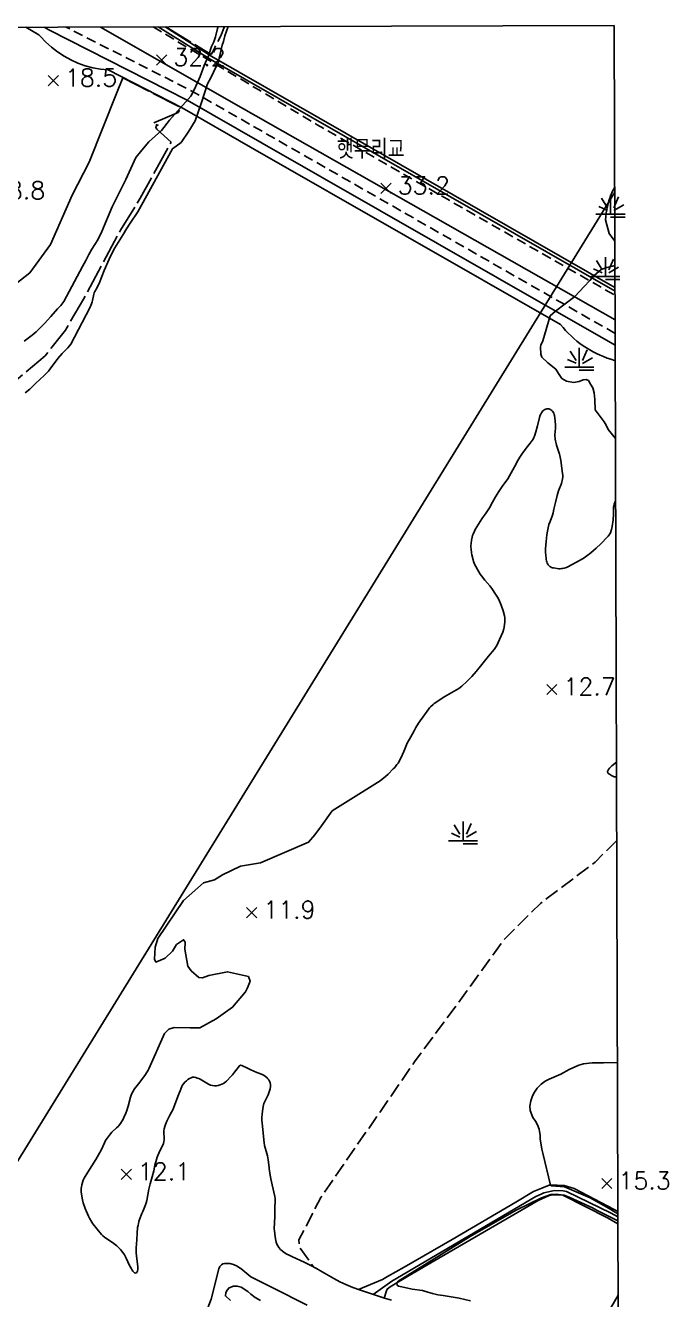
# Model space of a CAD drawing. Header units: millimetres. Extents: x 224638 to 227100, y 430787 to 433573.
# Drawn here: x 226574 to 226905, y 432911 to 433568 of the extents above; entities that cross this region are included whole.
import ezdxf

# ---------------------------------------------------------------- set-up
doc = ezdxf.new("R2010")
doc.units = ezdxf.units.MM
for name, pattern in [('15M2P5', [17.5, 15, -2.5]), ('5M2P5', [7.5, 5, -2.5]), ('7P5M2P5', [10, 7.5, -2.5])]:
    doc.linetypes.add(name, pattern=pattern)
for name, color, linetype in [('A0013110', 1, 'Continuous'), ('A0013118', 1, 'Continuous'), ('A0023210', 7, 'Continuous'), ('A0033324', 1, '5M2P5'), ('A0033327', 32, 'Continuous'), ('A0073340', 7, 'Continuous'), ('C0052211', 1, 'Continuous'), ('C0052213', 1, 'Continuous'), ('C0052214', 1, '15M2P5'), ('E0022112', 5, 'Continuous'), ('E0022115', 7, 'Continuous'), ('E0032111', 5, 'Continuous'), ('F0017111', 30, 'Continuous'), ('F0027132', 7, 'Continuous'), ('F0027217', 7, 'Continuous'), ('G0022313', 5, '7P5M2P5'), ('G0022323', 5, 'Continuous'), ('H0017334', 7, 'Continuous'), ('H0049114', 7, 'Continuous')]:
    doc.layers.add(name, color=color, linetype=linetype)
doc.styles.add('HIST', font='romans.shx', dxfattribs={"bigfont": 'ngsw.shx'})
doc.styles.add('ngsw', font='romans.shx', dxfattribs={"bigfont": 'ngsw.shx'})

# ---------------------------------------------------------------- blocks, each defined once
blk = doc.blocks.new('G0022323')
at = {"layer": 'G0022323'}
for p, q in [((-1.583, 3.4), (-4.619, 8.28)), ((0.02, -0.003), (0.02, 9.997)), ((1.779, 3.4), (4.165, 8.931)), ((-1.583, 1.991), (-6.029, 3.943)), ((1.779, 1.883), (6.875, 4.809)), ((-7.48, -0.003), (7.52, -0.003)), ((0.044, -1.479), (7.544, -1.479))]:
    blk.add_line(p, q, dxfattribs=at)
blk = doc.blocks.new('F0027217')
at = {"layer": 'F0027217'}
for p, q in [((-2.652, 2.652), (2.652, -2.652)), ((-2.652, -2.652), (2.652, 2.652))]:
    blk.add_line(p, q, dxfattribs=at)

msp = doc.modelspace()

# ---------------------------------------------------------------- linework, layer by layer
at = {"layer": 'A0013110', "flags": 128}
for points in [[(226877.908, 433395.38), (226877.586, 433395.462), (226875.669, 433396.031), (226873.774, 433396.67), (226871.904, 433397.379), (226870.061, 433398.156), (226868.249, 433399.002), (226866.469, 433399.914), (226864.725, 433400.892), (226863.017, 433401.933), (226861.35, 433403.037), (226859.725, 433404.203), (226858.144, 433405.427), (226856.609, 433406.71), (226855.123, 433408.048), (226853.688, 433409.441), (226852.305, 433410.886), (226850.977, 433412.381), (226849.706, 433413.925), (226689.669, 433505.594), (226654.468, 433525.757), (226616.145, 433545.365), (226612.169, 433545.798), (226608.24, 433546.54), (226604.38, 433547.586), (226600.614, 433548.931), (226596.964, 433550.564), (226593.452, 433552.478), (226590.101, 433554.659), (226586.93, 433557.096), (226583.958, 433559.772), (226581.204, 433562.672), (226580.459, 433563.54), (226573.681, 433567.423)], [(226877.791, 433433.009), (226669.637, 433552.24), (226645.622, 433567.638)]]:
    msp.add_lwpolyline(points, dxfattribs=at)
at = {"layer": 'A0013118', "flags": 128}
msp.add_lwpolyline([(226580.326, 432718.237), (226595.259, 432714.551), (226611.81, 432701.189), (226614.728, 432699.064), (226631.77, 432688.46), (226664.649, 432667.556), (226703.679, 432643.471), (226704.068, 432643.328), (226704.753, 432643.302), (226705.44, 432643.681), (226727.122, 432676.251), (226777.967, 432753.611), (226819.377, 432816.072), (226844.665, 432854.751), (226856.861, 432874.228), (226865.887, 432889.507), (226871.233, 432898.697), (226879.409, 432912.95)], dxfattribs=at)
at = {"layer": 'A0023210', "flags": 128}
msp.add_lwpolyline([(226612.229, 433567.538), (226662.053, 433538.999), (226679.653, 433528.917), (226877.843, 433416.332)], dxfattribs=at)
at = {"layer": 'A0033324', "flags": 128}
for points in [[(226877.865, 433409.343), (226702.4, 433509.849), (226659.448, 433534.452), (226594.455, 433567.485)], [(226639.36, 433567.619), (226724.126, 433517.111), (226877.803, 433429.084)]]:
    msp.add_lwpolyline(points, dxfattribs=at)
at = {"layer": 'A0033327', "flags": 128}
for points in [[(226583.208, 433567.451), (226585.527, 433566.123), (226656.935, 433529.83), (226695.717, 433507.616), (226877.883, 433403.393)], [(226877.797, 433431.22), (226668.833, 433550.915), (226641.934, 433567.627)]]:
    msp.add_lwpolyline(points, dxfattribs=at)
at = {"layer": 'A0073340', "flags": 128}
for points in [[(226877.908, 433395.38), (226877.586, 433395.462), (226875.669, 433396.031), (226873.774, 433396.67), (226871.904, 433397.379), (226870.061, 433398.156), (226868.249, 433399.002), (226866.469, 433399.914), (226864.725, 433400.892), (226863.017, 433401.933), (226861.35, 433403.037), (226859.725, 433404.203), (226858.144, 433405.427), (226856.609, 433406.71), (226855.123, 433408.048), (226853.688, 433409.441), (226852.305, 433410.886), (226850.977, 433412.381), (226849.706, 433413.925), (226689.669, 433505.594), (226654.468, 433525.757), (226616.145, 433545.365), (226612.169, 433545.798), (226608.24, 433546.54), (226604.38, 433547.586), (226600.614, 433548.931), (226596.964, 433550.564), (226593.452, 433552.478), (226590.101, 433554.659), (226586.93, 433557.096), (226583.958, 433559.772), (226581.204, 433562.672), (226580.459, 433563.54), (226573.681, 433567.423)], [(226877.791, 433433.009), (226669.637, 433552.24), (226645.622, 433567.638)]]:
    msp.add_lwpolyline(points, dxfattribs=at)
at = {"layer": 'C0052211', "flags": 128}
for points in [[(226879.275, 432956.028), (226877.3, 432957.068), (226856.673, 432967.95), (226851.501, 432969.536), (226849.875, 432969.611), (226847.929, 432969.759), (226844.937, 432969.76), (226843.861, 432969.632), (226840.028, 432968.203), (226835.786, 432966.4), (226826.54, 432960.876), (226793.68, 432941.681), (226769.064, 432927.431), (226760.396, 432922.502), (226757.789, 432921.02), (226745.39, 432915.864)], [(226758.66, 432911.404), (226759.834, 432915.223), (226760.279, 432916.041), (226761.737, 432917.196), (226771.607, 432923.005), (226786.801, 432931.947), (226838.163, 432961.847), (226843.524, 432964.131), (226844.923, 432964.585), (226846.008, 432964.716), (226847.281, 432964.77), (226848.441, 432964.769), (226850.923, 432964.483), (226873.939, 432952.774), (226879.294, 432949.727)]]:
    msp.add_lwpolyline(points, dxfattribs=at)
at = {"layer": 'C0052213', "flags": 128}
msp.add_lwpolyline([(226623.789, 433541.27), (226620.582, 433533.248), (226606.424, 433497.835), (226597.623, 433480.683), (226586.421, 433455.351), (226575.718, 433440.686), (226556.343, 433425.552)], dxfattribs=at)
at = {"layer": 'C0052214', "flags": 128}
for points in [[(226646.051, 433567.639), (226669.42, 433553.265), (226670.84, 433556.172), (226674.287, 433562.908), (226676.222, 433567.729)], [(226623.789, 433541.27), (226653.603, 433526.024), (226652.367, 433523.451), (226639.114, 433517.822), (226641.94, 433516.887), (226641.024, 433516.531), (226640.866, 433515.614), (226641.352, 433514.757), (226648.698, 433508.021), (226632.769, 433479.22), (226622.598, 433462.619), (226603.561, 433427.055), (226594.163, 433411.125), (226583.682, 433397.742), (226552.997, 433371.933), (226524.75, 433331.846), (226495.867, 433246.222), (226464.231, 433184.115), (226451.802, 433134.43), (226438.809, 433066.113), (226386.74, 432988.969), (226348.325, 432858.545), (226316.363, 432801.335), (226314.45, 432800.606), (226312.867, 432800.073), (226311.266, 432799.594), (226309.651, 432799.17), (226308.022, 432798.8), (226306.382, 432798.485), (226304.732, 432798.226), (226303.074, 432798.022), (226301.41, 432797.874), (226299.742, 432797.783), (226298.072, 432797.747), (226296.402, 432797.768), (226294.733, 432797.845), (226293.068, 432797.979), (226291.409, 432798.168), (226289.757, 432798.413), (226288.114, 432798.714), (226286.482, 432799.07), (226284.862, 432799.48), (226274.571, 432802.522), (226265.812, 432804.845), (226256.989, 432806.911), (226248.109, 432808.72), (226245.529, 432809.423), (226242.926, 432810.036), (226240.303, 432810.557), (226237.664, 432810.987), (226235.011, 432811.325), (226232.349, 432811.571), (226229.679, 432811.723), (226227.005, 432811.783), (226224.331, 432811.749), (226221.66, 432811.622), (226218.995, 432811.402), (226216.339, 432811.09), (226213.696, 432810.685), (226211.068, 432810.188), (226208.459, 432809.601), (226205.873, 432808.922), (226203.311, 432808.155), (226200.778, 432807.298), (226198.276, 432806.354), (226195.809, 432805.323), (226193.379, 432804.207), (226190.989, 432803.007), (226188.642, 432801.724), (226186.342, 432800.36), (226184.09, 432798.918), (226181.891, 432797.397), (226179.745, 432795.801), (226177.656, 432794.131), (226175.627, 432792.39), (226173.659, 432790.579), (226171.756, 432788.7), (226169.919, 432786.757), (226168.152, 432784.75), (226166.455, 432782.684), (226164.831, 432780.559), (226163.282, 432778.379), (226161.81, 432776.147), (226160.416, 432773.864), (226141.802, 432737.907), (226120.165, 432704.169), (226118.863, 432701.716), (226117.647, 432699.219), (226116.518, 432696.682), (226115.476, 432694.108), (226114.523, 432691.499), (226113.661, 432688.859), (226112.381, 432684.461), (226111.816, 432682.748), (226111.196, 432681.054), (226110.521, 432679.381), (226109.792, 432677.732), (226109.009, 432676.107), (226108.174, 432674.508), (226107.287, 432672.937), (226106.349, 432671.397), (226105.362, 432669.887), (226104.326, 432668.411), (226103.243, 432666.969), (226102.326, 432665.947), (226101.377, 432664.955), (226100.396, 432663.996), (226099.383, 432663.069), (226098.341, 432662.176), (226097.27, 432661.318), (226096.172, 432660.495), (226095.047, 432659.709), (226093.896, 432658.96), (226092.722, 432658.25), (226091.525, 432657.578), (226090.307, 432656.946), (226089.068, 432656.355), (226087.811, 432655.804), (226085.231, 432654.461), (226082.698, 432653.032), (226080.214, 432651.52), (226077.781, 432649.925), (226075.403, 432648.251), (226073.082, 432646.498), (226070.82, 432644.67), (226068.621, 432642.766), (226049.569, 432622.128), (225988.987, 432579.206), (225974.455, 432558.794), (225938.991, 432522.128), (225924.49, 432503.281), (225911.737, 432494.501), (225900.205, 432488.185), (225885.916, 432479.62), (225876.8, 432470.978), (225869.349, 432462.038), (225858.622, 432444.885), (225849.768, 432420.627), (225844.398, 432401.089), (225840.494, 432369.848), (225831.77, 432349.825), (225819.017, 432328.199), (225794.275, 432338.304)]]:
    msp.add_lwpolyline(points, dxfattribs=at)
at = {"layer": 'E0022112', "flags": 128}
msp.add_lwpolyline([(226879.283, 432953.278), (226875.866, 432955.236), (226852.77, 432966.405), (226851.039, 432966.698), (226846.636, 432966.876), (226841.074, 432965.796), (226839.664, 432965.113), (226836.859, 432963.937), (226762.664, 432920.104), (226753.027, 432913.327)], dxfattribs=at)
at = {"layer": 'E0022115', "flags": 128}
msp.add_lwpolyline([(226877.637, 433482.359), (226514.779, 432893.432), (226013.53, 432174.23), (225825.388, 431922.904), (225702.215, 431801.731), (225577.302, 431713.64), (225287.243, 431571.804), (224644.125, 431269.006)], dxfattribs=at)
at = {"layer": 'E0032111', "flags": 128}
for points in [[(226678.145, 433567.735), (226676.468, 433562.923), (226675.685, 433560.095), (226674.973, 433558.171), (226674.121, 433554.422), (226673.543, 433551.414), (226673.133, 433549.775), (226669.365, 433541.718), (226667.393, 433538.177), (226664.288, 433527.998), (226661.052, 433519.123), (226657.879, 433513.828), (226653.853, 433507.892), (226649.376, 433504.736), (226631.5, 433472.09), (226627.56, 433466.25), (226625.72, 433463.35), (226623.95, 433460.4), (226619.59, 433453.52), (226618.09, 433450.69), (226616.68, 433447.73), (226614.14, 433441.87), (226612.95, 433438.79), (226611.61, 433435.14), (226610.02, 433432.2), (226609.63, 433431.59), (226609.32, 433430.99), (226609.02, 433430.31), (226608.78, 433429.62), (226608.08, 433426.33), (226607.9, 433425.61), (226607.58, 433424.62), (226606.79, 433422.56), (226596.97, 433403.78), (226596.24, 433402.89), (226595.45, 433402.01), (226592.46, 433399.08), (226590.23, 433396.42), (226586.32, 433391.15), (226585.36, 433389.94), (226584.46, 433388.93), (226583.19, 433387.66), (226580.87, 433385.6), (226578.66, 433383.55), (226576.42, 433381.29), (226575.72, 433380.63), (226573.29, 433378.71)], [(226877.63, 433484.83), (226876.26, 433482.52), (226874.55, 433477.74), (226873.42, 433472.74), (226872.9, 433467.93), (226874.76, 433460.94), (226877.717, 433456.938)], [(226878.033, 433355.207), (226874.326, 433359.695), (226873.155, 433361.947), (226872.275, 433363.803), (226870.106, 433366.42), (226868.507, 433368.495), (226867.524, 433369.91), (226867.451, 433375.344), (226866.977, 433378.646), (226866.275, 433381.305), (226865.181, 433383.258), (226864.064, 433385.009), (226862.898, 433385.647), (226861.418, 433385.477), (226859.368, 433384.492), (226856.326, 433384.119), (226852.682, 433384.751), (226850.41, 433386.133), (226848.659, 433388.675), (226847.202, 433390.903), (226843.084, 433394.125), (226840.003, 433397.164), (226839.532, 433398.741), (226839.28, 433402.227), (226839.51, 433403.365), (226840.593, 433405.494), (226844.339, 433418.369), (226847.039, 433420.783), (226857.118, 433428.402), (226861.912, 433433.518), (226864.732, 433436.736), (226867.079, 433439.323), (226870.596, 433442.373), (226873.531, 433443.482), (226876.495, 433444.111), (226877.755, 433444.444)], [(226878.132, 433323.245), (226877.97, 433322.95), (226877.63, 433322.1), (226877.36, 433321.24), (226877.13, 433320.28), (226877.04, 433319.61), (226877.03, 433319.27), (226877.01, 433316.02), (226876.81, 433313.23), (226876.31, 433309.68), (226876, 433308.16), (226875.69, 433307.17), (226875.57, 433306.85), (226875.09, 433305.92), (226874.9, 433305.62), (226874.2, 433304.7), (226873.92, 433304.37), (226870.41, 433300.74), (226868.11, 433298.55), (226865.34, 433296.1), (226864.64, 433295.56), (226861.93, 433293.61), (226859.84, 433292.3), (226853.45, 433288.88), (226852.81, 433288.62), (226851.57, 433288.24), (226850.89, 433288.08), (226850.2, 433287.96), (226849.45, 433287.91), (226848.73, 433287.91), (226847.98, 433287.98), (226846.02, 433288.29), (226845.48, 433288.43), (226844.94, 433288.61), (226844.48, 433288.85), (226844.08, 433289.14), (226843.7, 433289.49), (226843.38, 433289.89), (226843.09, 433290.34), (226842.85, 433290.84), (226842.64, 433291.4), (226842.45, 433292.01), (226842.3, 433292.65), (226842.19, 433293.33), (226842.04, 433294.8), (226841.97, 433296.41), (226842, 433298.16), (226842.27, 433302), (226842.58, 433305.36), (226842.87, 433307.27), (226843.24, 433309.06), (226843.71, 433310.76), (226844.25, 433312.34), (226845.48, 433315.63), (226845.8, 433316.68), (226846.3, 433318.71), (226847.05, 433322.07), (226847.92, 433325.72), (226848.69, 433328.19), (226850.15, 433331.92), (226850.39, 433332.7), (226850.6, 433333.53), (226850.74, 433334.33), (226850.82, 433335.22), (226850.81, 433336.17), (226850.74, 433337), (226849.88, 433343.69), (226849.4, 433346.27), (226849.19, 433347.08), (226848.71, 433348.58), (226847.6, 433351.75), (226847.37, 433352.52), (226847.05, 433353.95), (226846.92, 433354.73), (226846.84, 433355.5), (226846.81, 433356.23), (226846.82, 433356.99), (226847.02, 433360.45), (226847.03, 433361.78), (226846.9, 433364.34), (226846.59, 433366.95), (226846.44, 433367.56), (226846.22, 433368.13), (226845.93, 433368.68), (226845.57, 433369.18), (226845.15, 433369.61), (226844.68, 433369.97), (226844.17, 433370.25), (226843.64, 433370.41), (226843.13, 433370.49), (226842.62, 433370.44), (226842.12, 433370.29), (226841.6, 433370.06), (226841.09, 433369.73), (226840.61, 433369.35), (226840.16, 433368.86), (226839.78, 433368.32), (226839.46, 433367.73), (226839.2, 433367.1), (226838.78, 433365.89), (226837.77, 433361.74), (226836.97, 433358.65), (226836.24, 433356.39), (226835.88, 433355.57), (226835.48, 433354.81), (226835, 433354.07), (226833.97, 433352.71), (226831.86, 433350.11), (226829.7, 433347.12), (226828.64, 433345.42), (226827.7, 433343.69), (226825.92, 433340.54), (226824.24, 433337.41), (226822.42, 433334.28), (226819.49, 433330.29), (226817.8, 433327.79), (226816.18, 433325.06), (226814.6, 433322.19), (226812.97, 433319.34), (226811.33, 433316.78), (226809.12, 433313.66), (226807.27, 433310.86), (226805.63, 433308.09), (226805.25, 433307.33), (226804.61, 433305.83), (226804.33, 433305.01), (226804.11, 433304.23), (226803.78, 433302.62), (226803.54, 433300.91), (226803.47, 433299.98), (226803.46, 433299.02), (226803.51, 433298.05), (226803.73, 433296.04), (226803.9, 433295.03), (226804.51, 433292.5), (226804.81, 433291.63), (226805.49, 433289.97), (226805.9, 433289.1), (226806.77, 433287.5), (226808.24, 433285.13), (226808.86, 433284.25), (226810.67, 433281.98), (226813.11, 433279.12), (226814.21, 433277.68), (226816.17, 433274.84), (226817.13, 433273.28), (226817.61, 433272.39), (226818.71, 433269.98), (226819.03, 433269.15), (226820.1, 433266.09), (226820.74, 433263.67), (226820.87, 433262.79), (226820.94, 433261.97), (226820.96, 433261.07), (226820.91, 433260.2), (226820.83, 433259.37), (226820.54, 433257.74), (226820.34, 433256.87), (226819.82, 433255.16), (226819.12, 433253.33), (226818.23, 433251.32), (226816.78, 433248.34), (226816.11, 433247.25), (226815.36, 433246.24), (226812.57, 433242.77), (226808.46, 433237.54), (226806.18, 433234.88), (226803.83, 433232.36), (226801.29, 433229.73), (226798.72, 433227.35), (226797.11, 433226.14), (226790.05, 433221.99), (226784.5, 433218.33), (226783.95, 433217.89), (226782.52, 433216.61), (226782.09, 433216.14), (226781.66, 433215.61), (226776.41, 433208.13), (226775.02, 433205.87), (226774.15, 433204.27), (226772.37, 433201.17), (226770.6, 433197.93), (226770.17, 433196.99), (226768.78, 433193.61), (226767.18, 433190.12), (226765.82, 433187.59), (226765.26, 433186.78), (226764.08, 433185.31), (226763.37, 433184.53), (226760.79, 433181.9), (226759.43, 433180.66), (226756.6, 433178.34), (226731.87, 433162.935), (226726.376, 433155.108), (226722.939, 433150.504), (226719.655, 433146.82), (226694.825, 433136.014), (226684.543, 433134.387), (226675.182, 433129.874), (226671.1, 433127.357), (226665.453, 433125.7), (226655.171, 433116.614), (226641.914, 433097.031), (226640.441, 433092.549), (226640.196, 433086.288), (226640.84, 433084.876), (226645.69, 433086.902), (226649.372, 433090.494), (226651.429, 433093.901), (226655.173, 433096.356), (226655.94, 433095.159), (226655.818, 433091.476), (226657.384, 433082.729), (226659.072, 433080.396), (226663.032, 433076.836), (226664.935, 433076.652), (226668.219, 433077.849), (226677.764, 433079.845), (226688.568, 433077.36), (226689.428, 433074.997), (226688.078, 433071.559), (226687.065, 433069.472), (226680.405, 433061.552), (226672.026, 433055.597), (226663.586, 433050.901), (226658.522, 433050.87), (226650.265, 433051.115), (226647.564, 433050.224), (226645.201, 433048.076), (226637.14, 433029.83), (226636.77, 433029.05), (226636.35, 433028.28), (226635.1, 433026.34), (226634.53, 433025.54), (226632.47, 433022.94), (226630.43, 433020.3), (226629.81, 433019.4), (226628.41, 433017.02), (226628.05, 433016.12), (226627.74, 433015.17), (226626.59, 433010.54), (226625.91, 433008.31), (226625.36, 433006.85), (226624.35, 433004.61), (226623.92, 433003.8), (226622.52, 433001.48), (226621.94, 433000.71), (226621.29, 432999.98), (226620.56, 432999.26), (226618.13, 432996.98), (226617.42, 432996.18), (226615.81, 432994.13), (226615.26, 432993.29), (226614.74, 432992.4), (226614.26, 432991.48), (226612.72, 432988.11), (226611.29, 432985.4), (226609.79, 432982.92), (226605.76, 432976.41), (226603.87, 432973.26), (226603.37, 432972.21), (226602.94, 432971.09), (226602.59, 432969.93), (226602.38, 432968.92), (226602.28, 432968.01), (226602.26, 432967.1), (226602.29, 432966.14), (226602.37, 432965.24), (226602.71, 432963.01), (226602.9, 432962.15), (226603.33, 432960.63), (226604.32, 432957.74), (226606.05, 432953.69), (226606.53, 432952.72), (226607.78, 432950.6), (226608.38, 432949.79), (226610.56, 432947), (226612.8, 432944.24), (226613.52, 432943.51), (226614.26, 432942.87), (226615.03, 432942.3), (226618.42, 432940.11), (226619.97, 432938.98), (226620.68, 432938.39), (226621.34, 432937.78), (226622.53, 432936.5), (226623.08, 432935.84), (226624.21, 432934.31), (226624.61, 432933.66), (226625.48, 432932.09), (226627.25, 432928.25), (226628.2, 432926.5), (226628.6, 432925.88), (226629.01, 432925.34), (226629.45, 432924.88), (226629.86, 432924.53), (226630.26, 432924.35), (226630.63, 432924.37), (226630.94, 432924.58), (226631.19, 432924.96), (226631.37, 432925.46), (226631.5, 432926.11), (226631.55, 432926.85), (226631.5, 432927.68), (226630.99, 432931.71), (226630.72, 432934.74), (226630.69, 432935.72), (226630.73, 432937.37), (226631.06, 432941.46), (226631.16, 432945.01), (226631.43, 432947.79), (226631.62, 432948.94), (226632.1, 432950.89), (226632.44, 432951.95), (226633.63, 432955.12), (226634.12, 432956.19), (226635.51, 432959.52), (226635.88, 432960.67), (226636.18, 432961.86), (226637.24, 432967.57), (226637.91, 432970.35), (226638.99, 432974.04), (226639.74, 432977.08), (226640.37, 432980.09), (226641.12, 432983.03), (226641.52, 432984.17), (226642.76, 432987.11), (226643.26, 432988.02), (226644.77, 432991.13), (226644.97, 432992.05), (226645.04, 432993.11), (226644.99, 432997.69), (226645.15, 432998.84), (226645.44, 432999.97), (226645.82, 433001.06), (226646.54, 433002.79), (226647.54, 433004.82), (226648.12, 433005.84), (226649.69, 433008.88), (226650.17, 433010.01), (226652.51, 433016.36), (226653.65, 433019.33), (226654.45, 433021.09), (226655.07, 433022.07), (226655.81, 433022.93), (226656.58, 433023.61), (226657.37, 433024.22), (226658.19, 433024.76), (226658.97, 433025.15), (226659.79, 433025.4), (226660.61, 433025.42), (226661.39, 433025.26), (226662.18, 433025.01), (226662.93, 433024.71), (226663.66, 433024.35), (226668.05, 433021.79), (226669.07, 433021.39), (226670.08, 433021.1), (226671.12, 433020.94), (226672.1, 433020.95), (226673.03, 433021.14), (226673.94, 433021.42), (226674.85, 433021.77), (226675.69, 433022.19), (226676.49, 433022.74), (226677.21, 433023.41), (226679.73, 433025.89), (226680.42, 433026.66), (226681.45, 433028.01), (226682.02, 433028.89), (226683.97, 433031.39), (226684.53, 433031.58), (226685.18, 433031.48), (226685.97, 433031.18), (226687.5, 433030.5), (226689.8, 433029.3), (226692.91, 433027.88), (226695.28, 433026.97), (226696.66, 433026.35), (226697.37, 433025.84), (226698.03, 433025.26), (226698.61, 433024.67), (226699.11, 433024.04), (226699.51, 433023.33), (226699.77, 433022.51), (226699.91, 433021.6), (226699.91, 433020.57), (226699.78, 433019.49), (226699.53, 433018.46), (226699.2, 433017.43), (226698.78, 433016.38), (226696.63, 433011.8), (226696.23, 433010.36), (226696, 433009.11), (226695.67, 433006.49), (226695.53, 433004.44), (226695.54, 433003.22), (226695.64, 433001.72), (226696.65, 432991.54), (226696.91, 432990.26), (226698.17, 432986.05), (226698.46, 432984.84), (226698.82, 432982.83), (226699.15, 432980.16), (226699.49, 432977), (226700.17, 432972.93), (226700.8, 432969.96), (226702.29, 432963.85), (226702.39, 432962.78), (226702.38, 432961.88), (226702.2, 432957.66), (226702.23, 432953.61), (226701.97, 432947.2), (226702.03, 432946.13), (226702.36, 432943.01), (226702.67, 432941.12), (226702.89, 432940.24), (226703.26, 432939.23), (226703.7, 432938.37), (226704.27, 432937.55), (226705.15, 432936.55), (226706.05, 432935.76), (226707.1, 432935), (226708.42, 432934.16), (226709.56, 432933.53), (226711.37, 432932.65), (226717.41, 432929.91), (226720.78, 432928.28), (226723.67, 432926.71), (226726.73, 432924.99), (226732.73, 432921.45), (226735.77, 432919.88), (226738.91, 432918.43), (226742.49, 432916.93), (226745.89, 432915.68), (226749.53, 432914.52), (226758.91, 432911.32), (226762.39, 432910.38)], [(226878.553, 433188.054), (226876.19, 433186.15), (226874.95, 433184.96), (226874.44, 433184.31), (226873.97, 433183.21), (226874.13, 433182.4), (226874.88, 433181.79), (226875.96, 433181.2), (226877.36, 433180.52), (226878.577, 433180.423)], [(226718.89, 432907.82), (226700.908, 432916.819), (226689.78, 432922.322), (226684.617, 432926.737), (226683.919, 432927.055), (226682.709, 432927.917), (226680.933, 432928.808), (226679.043, 432929.266), (226676.244, 432929.247), (226675.411, 432929.057), (226674.685, 432928.631), (226673.817, 432927.682), (226673.267, 432926.474), (226669.383, 432910.921), (226660.609, 432888.178)]]:
    msp.add_lwpolyline(points, dxfattribs=at)
at = {"layer": 'F0017111', "elevation": 15, "flags": 128}
for points in [[(226572.771, 433405.42), (226576.915, 433408.401), (226579.096, 433410.199), (226583.36, 433414.426), (226586.675, 433418.145), (226590.083, 433422.126), (226591.742, 433423.822), (226593.351, 433425.892), (226603.042, 433443.984), (226604.757, 433447.046), (226606.294, 433450.041), (226607.855, 433452.858), (226610.889, 433457.752), (226612.858, 433461.902), (226618.319, 433474.764), (226625.333, 433488.84), (226630.488, 433500.157), (226635.223, 433506.057), (226637.125, 433508.195), (226643.725, 433514.071), (226647.811, 433519.416), (226658.881, 433531.899), (226660.684, 433535.379), (226663.7, 433541.921), (226665.749, 433547.731), (226668.025, 433552.634), (226669.621, 433557.565), (226670.673, 433559.947), (226671.603, 433562.528), (226672.695, 433566.838), (226672.991, 433567.72)], [(226879.278, 432954.896), (226874.74, 432957.633), (226864.91, 432963.24), (226851.714, 432968.899), (226844.969, 432969.293), (226844.427, 432969.637), (226840.506, 432986.277), (226839.973, 432988.273), (226839.217, 432993.625), (226839.145, 432995.374), (226838.573, 432998.556), (226837.81, 433000.823), (226836.783, 433002.676), (226835.406, 433004.707), (226834.08, 433008.326), (226833.836, 433010.55), (226834.314, 433013.312), (226835.193, 433015.768), (226836.205, 433017.773), (226837.706, 433019.856), (226839.675, 433021.852), (226841.806, 433023.415), (226843.815, 433024.451), (226849.792, 433027.018), (226854.093, 433029.414), (226859.059, 433031.59), (226861.565, 433032.405), (226866.017, 433032.787), (226871.78, 433032.892), (226879.035, 433033.109)], [(226803.184, 432909.989), (226797.451, 432911.349), (226789.17, 432912.699), (226786.383, 432913.093), (226783.675, 432913.727), (226781.11, 432914.533), (226778.394, 432915.261), (226773.056, 432916.102), (226767.804, 432917.207), (226765.995, 432917.49), (226765.374, 432918.048), (226765.185, 432919.118), (226765.821, 432920.1), (226803.002, 432943.238), (226826.721, 432956.801), (226839.899, 432963.223), (226844.725, 432964.821), (226847.394, 432964.981), (226849.837, 432964.757), (226851.501, 432964.466), (226854.091, 432963.503), (226866.23, 432957.931), (226868.599, 432956.681), (226879.289, 432951.357)], [(226679.328, 432910.109), (226676.753, 432912.53), (226677.017, 432914.221), (226677.631, 432915.545), (226678.592, 432916.628), (226680.854, 432917.619), (226682.84, 432917.581), (226684.855, 432917.11), (226688.337, 432914.73), (226689.905, 432913.389), (226692.025, 432911.794), (226694.795, 432910.156)]]:
    msp.add_lwpolyline(points, dxfattribs=at)
at = {"layer": 'G0022313', "flags": 128}
msp.add_lwpolyline([(226878.679, 433147.571), (226867.49, 433136.443), (226839.325, 433115.173), (226820.589, 433096.56), (226801.937, 433070.685), (226774.326, 433033.306), (226725.995, 432963.331), (226714.681, 432941.539), (226714.768, 432938.05), (226722.196, 432927.515)], dxfattribs=at)
at = {"layer": 'H0017334', "flags": 128}
msp.add_lwpolyline([(226877.37, 433568.33), (224637.58, 433561.64), (224645.5, 430787.43), (226886, 430794.12)], close=True, dxfattribs=at)

# ---------------------------------------------------------------- block references
at = {"layer": 'F0027217'}
for p in [(226643.849, 433550.49, 32.158), (226587.894, 433539.901, 18.537), (226759.636, 433484.243, 33.214), (226845.182, 433225.579, 12.691), (226690.265, 433110.401, 11.936), (226625.519, 432975.253, 12.124), (226873.57, 432970.562, 15.307)]:
    msp.add_blockref('F0027217', p, dxfattribs=at)
at = {"layer": 'G0022323'}
for p in [(226875.446, 433470.884), (226872.791, 433438.727), (226859.31, 433391.946), (226799.359, 433147.42)]:
    msp.add_blockref('G0022323', p, dxfattribs=at)

# ---------------------------------------------------------------- texts
at = {"layer": 'F0027132', "style": 'ngsw'}
for s, p in [('32.2', (226649.849, 433547.49)), ('18.5', (226593.894, 433536.901)), ('18.8', (226556.748, 433478.739)), ('33.2', (226765.636, 433481.243)), ('12.7', (226851.182, 433222.579)), ('11.9', (226696.265, 433107.401)), ('12.1', (226631.519, 432972.253)), ('15.3', (226879.57, 432967.562))]:
    msp.add_text(s, height=9, dxfattribs=at).set_placement(p)
at = {"layer": 'H0049114', "style": 'HIST'}
msp.add_text('햇무리교', height=10, dxfattribs=at).set_placement((226734.205, 433499.492))

doc.saveas('drawing.dxf')
